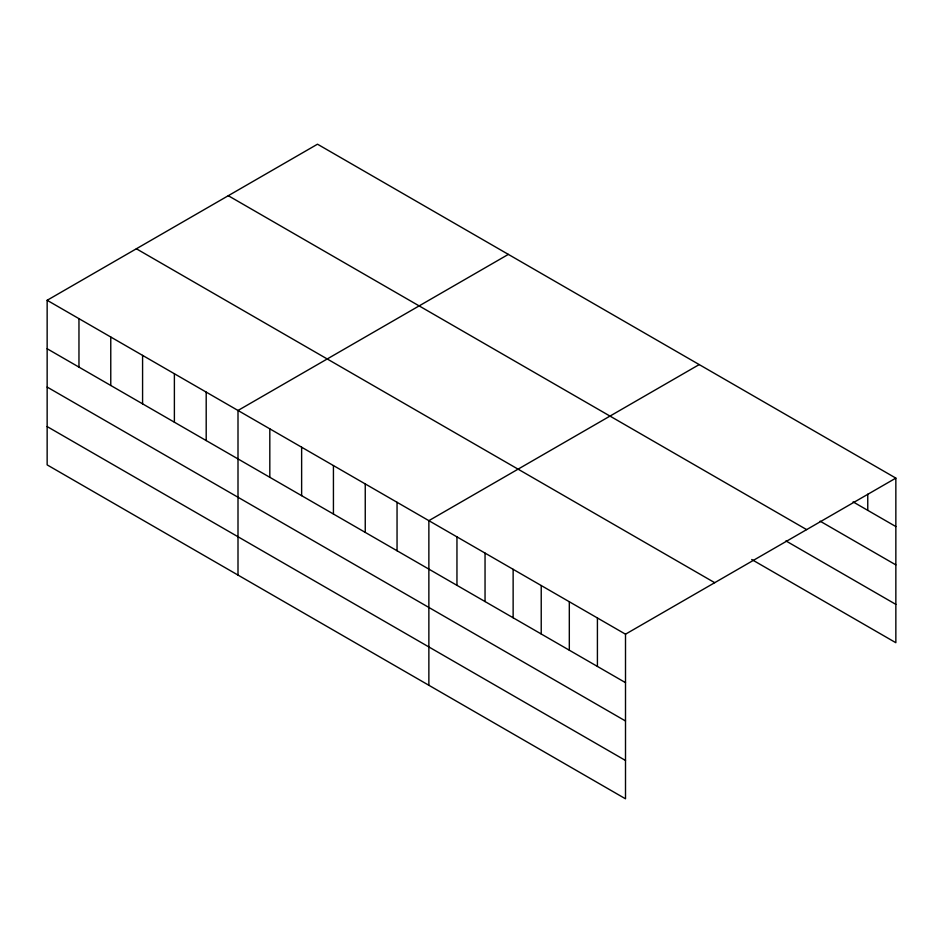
<?xml version="1.0" encoding="UTF-8"?>
<svg xmlns="http://www.w3.org/2000/svg" width="943" height="943" viewBox="0 0 943 943"><rect width="100%" height="100%" fill="white"/><g stroke="black" fill="none" stroke-linecap="round" stroke-linejoin="round"><path stroke-width="1.41" d="M47.15 300.287L625.504 634.191L625.504 798.804L47.15 464.887L47.15 300.287L317.496 144.196L895.85 478.113L895.85 642.713L751.724 559.505M508.36 254.386L238.001 410.476L238.001 575.077M699.211 364.576L428.865 520.666L428.865 685.266M625.504 634.191L895.85 478.113M853.097 501.888L895.85 526.559M820.127 521.173L895.85 564.892M228.289 195.708L806.63 529.612M785.932 540.917L895.85 604.38M136.37 248.775L714.711 582.691M47.15 348.745L625.504 682.649M47.15 387.066L625.504 720.982M47.15 426.566L625.504 760.471M867.76 494.191L867.76 510.352M597.414 617.971L597.414 666.43M569.313 601.752L569.313 650.21M541.223 585.544L541.223 633.991M513.133 569.324L513.133 617.771M485.044 553.105L485.044 601.551M456.954 536.885L456.954 585.344M397.05 502.301L397.05 550.759M365.247 483.936L365.247 532.394M333.433 465.571L333.433 514.029M301.63 447.206L301.63 495.664M269.816 428.841L269.816 477.299M206.199 392.111L206.199 440.57M174.384 373.746L174.384 422.205M142.582 355.381L142.582 403.84M110.767 337.016L110.767 385.475M78.964 318.651L78.964 367.11"/></g></svg>
